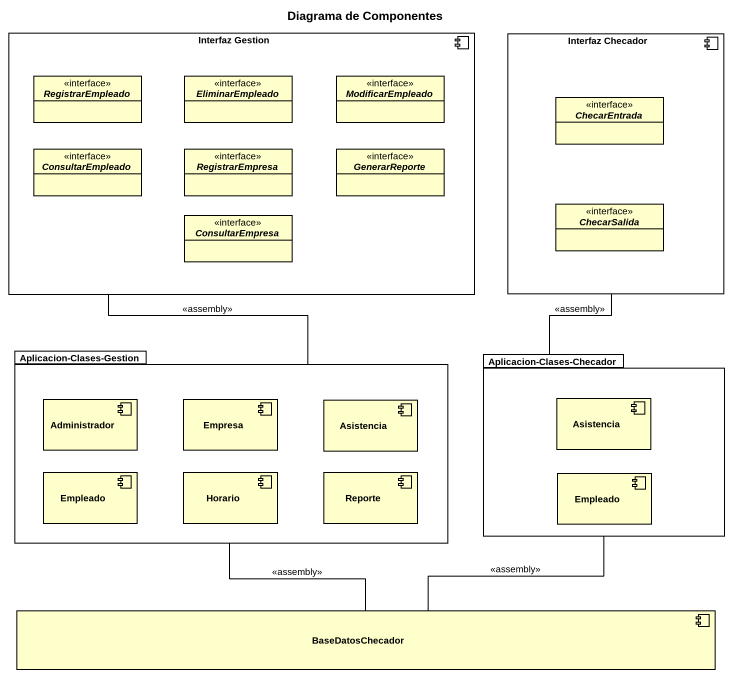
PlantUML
@startuml
title Diagrama de Componentes
allowmixing
hide circle
hide empty members
component "Interfaz Gestion" as Interfaz_Gestion {
  interface RegistrarEmpleado
  interface EliminarEmpleado
  interface ModificarEmpleado
  interface ConsultarEmpleado
  interface RegistrarEmpresa
  interface GenerarReporte
  interface ConsultarEmpresa
}
component "Interfaz Checador" as Interfaz_Checador {
  interface ChecarEntrada
  interface ChecarSalida
}
package "Aplicacion-Clases-Gestion" as Aplicacion_Clases_Gestion {
  component Administrador
  component Empresa
  component Asistencia
  component Empleado
  component Horario
  component Reporte
}
package "Aplicacion-Clases-Checador" as Aplicacion_Clases_Checador {
  component "Asistencia" as Asistencia_2
  component "Empleado" as Empleado_2
}
component BaseDatosChecador
Interfaz_Gestion -- Aplicacion_Clases_Gestion : <<assembly>>
Interfaz_Checador -- Aplicacion_Clases_Checador : <<assembly>>
Aplicacion_Clases_Gestion -- BaseDatosChecador : <<assembly>>
Aplicacion_Clases_Checador -- BaseDatosChecador : <<assembly>>
@enduml
